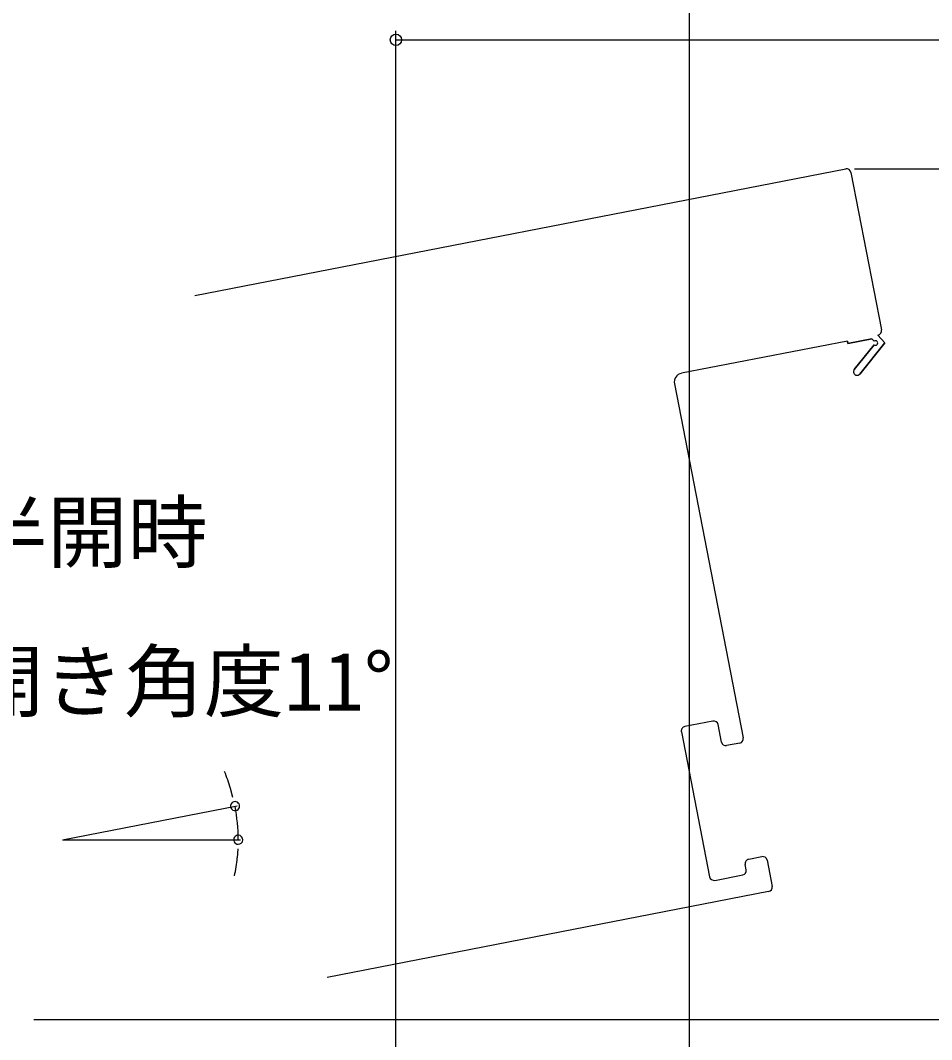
# Model space of a CAD drawing. Units: millimetres, scale not verified. Extents: x -525 to 525, y -783 to 778.
# Drawn here: x -79.3 to 23.1, y 356.7 to 471.1 of the extents above; entities that cross this region are included whole.
import ezdxf
from ezdxf.enums import TextEntityAlignment as Align

# ---------------------------------------------------------------- set-up
doc = ezdxf.new("R2010")
doc.units = ezdxf.units.MM
doc.header["$LTSCALE"] = 4
doc.layers.add('0-4_YKK_12', color=2, linetype='Continuous')
doc.layers.add('0-7_YKK_D', color=6, linetype='Continuous')
doc.styles.add('ＭＳ ゴシック', font='')
doc.styles.get('ＭＳ ゴシック').set_extended_font_data('MS Gothic')

msp = doc.modelspace()

# ---------------------------------------------------------------- linework, layer by layer
at = {"layer": '0-4_YKK_12'}
for p, q in [((-59.656, 440.219), (13.477, 454.428)), ((14.063, 454.033), (17.502, 436.364)), ((14.439, 431.902), (16.667, 434.69)), ((16.667, 434.69), (14.439, 431.902)), ((-5.769, 430.306), (1.969, 390.552)), ((-1.453, 392.433), (-4.594, 391.822)), ((-0.485, 390.075), (-0.867, 392.038)), ((-4.989, 391.235), (-1.818, 374.941)), ((1.574, 389.966), (0.102, 389.679)), ((-74.511, 379.107), (-54.879, 382.924)), ((-74.511, 379.107), (-54.511, 379.107)), ((2.586, 376.919), (4.058, 377.205)), ((4.644, 376.81), (5.218, 373.865)), ((2.305, 375.744), (2.19, 376.332)), ((-1.231, 374.546), (1.91, 375.157)), ((4.822, 373.279), (-44.771, 363.644)), ((-77.755, 358.926), (213.974, 358.926))]:
    msp.add_line(p, q, dxfattribs=at)
for points in [[(16.659, 435.073), (16.428, 435.34), (13.729, 434.815), (13.671, 435.109), (-4.979, 431.479)], [(13.671, 435.109), (13.729, 434.815), (16.428, 435.34), (16.659, 435.073)], [(17.107, 435.778), (17.865, 434.907), (15.064, 431.402)], [(15.064, 431.402), (17.865, 434.907), (17.107, 435.778)]]:
    msp.add_lwpolyline(points, dxfattribs=at)
for centre, radius, start, end in [((13.572, 453.937), 0.5, 11.01529, 101.01529), ((17.011, 436.269), 0.5, 281.01529, 11.01529), ((16.823, 434.885), 0.25, 231.37232, 131.01529), ((16.823, 434.885), 0.25, 231.37232, 131.01529), ((14.752, 431.652), 0.4, 141.37232, 321.37232), ((14.752, 431.652), 0.4, 141.37232, 321.37232), ((-4.787, 430.497), 1, 101.01529, 191.01529), ((-4.499, 391.331), 0.5, 101.01529, 191.01529), ((-1.358, 391.942), 0.5, 11.01529, 101.01529), ((1.479, 390.457), 0.5, 281.01529, 11.01529), ((0.006, 390.17), 0.5, 191.01529, 281.01529), ((2.681, 376.428), 0.5, 101.01529, 191.01529), ((4.154, 376.715), 0.5, 11.01529, 101.01529), ((1.814, 375.648), 0.5, 281.01529, 11.01529), ((-1.327, 375.037), 0.5, 191.01529, 281.01529), ((4.727, 373.77), 0.5, 281.01529, 11.01529)]:
    msp.add_arc(centre, radius, start, end, dxfattribs=at)
at = {"layer": '0-7_YKK_D'}
for p, q in [((-4.053, 246.226), (-4.053, 509.926)), ((-4.053, 246.226), (-4.053, 489.926)), ((-4.053, 246.226), (-4.053, 489.926)), ((-37.052, 348.208), (-37.052, 469.926)), ((-37.052, 468.926), (28.95, 468.926)), ((14.477, 454.428), (111.95, 454.428)), ((-55.382, 383.864), (-55.628, 384.853)), ((-54.826, 378.089), (-54.878, 377.07))]:
    msp.add_line(p, q, dxfattribs=at)
msp.add_circle((-37.052, 468.926), 0.637, dxfattribs=at)
for centre, radius, start, end in [((-74.511, 379.107), 19.738, 16.92429, 22.84857), ((-55.136, 382.874), 0.51, 103.96214, 283.96214), ((-55.136, 382.874), 0.51, 283.96214, 103.96214), ((-74.511, 379.107), 19.738, 0, 11), ((-54.773, 379.107), 0.51, 87.03786, 267.03786), ((-54.773, 379.107), 0.51, 267.03786, 87.03786), ((-74.511, 379.107), 19.738, 348.15143, 354.07571)]:
    msp.add_arc(centre, radius, start, end, dxfattribs=at)

# ---------------------------------------------------------------- texts
at = {"layer": '0-7_YKK_D', "style": 'ＭＳ ゴシック'}
for s, p in [('半開時', (-85.223, 408.351)), ('開き角度11°', (-85.632, 391.612))]:
    msp.add_text(s, height=6.598, dxfattribs=at).set_placement(p, align=Align.BOTTOM_LEFT)

doc.saveas('drawing.dxf')
